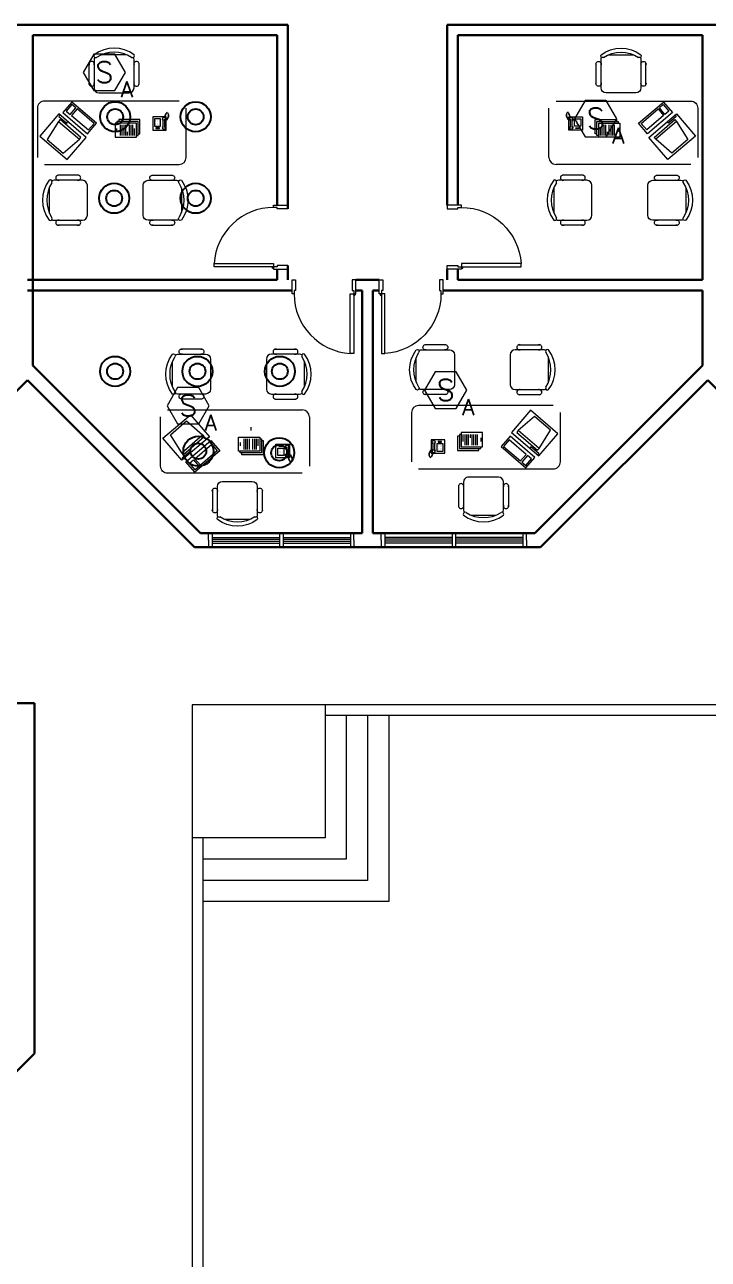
# Model space of a CAD drawing. Extents: x -15 to 31698, y 0 to 29135.
# Drawn here: x 55.76 to 65.41, y 328.85 to 346.27 of the extents above; entities that cross this region are included whole.
import ezdxf
from ezdxf.enums import TextEntityAlignment as Align

# ---------------------------------------------------------------- set-up
doc = ezdxf.new("R2010")
doc.units = 0
doc.header["$LTSCALE"] = 0.15
doc.layers.get('0').update_dxf_attribs({"color": 252})
doc.layers.add('0 ARCH', color=252, linetype='Continuous')
doc.layers.add('0 lum', color=252, linetype='Continuous')
for name, color, linetype, lineweight in [('anal', 252, 'Continuous', 20), ('DOOR', 252, 'Continuous', 20), ('sofa', 252, 'Continuous', 9), ('T-FIRE-B', 4, 'Continuous', 0), ('T-TEXT', 2, 'Continuous', 0), ('wall', 252, 'Continuous', 30)]:
    doc.layers.add(name, color=color, linetype=linetype, lineweight=lineweight)
doc.styles.add('ROMANS', font='ROMANS.shx', dxfattribs={"width": 0.8})

# ---------------------------------------------------------------- blocks, each defined once
blk = doc.blocks.new('5')
at = {"color": 3}
for radius in [0.212, 0.112]:
    blk.add_circle((0, 0, 4), radius, dxfattribs=at)
blk = doc.blocks.new('D90')
at = {"layer": 'DOOR'}
for points in [[(0.03, 0.2), (0.03, 1.04), (0.078, 1.04), (0.078, 0.2)], [(0.03, 0.2), (0, 0.2), (0, 0), (0.05, 0), (0.05, 0.15), (0.03, 0.15)], [(0.87, 0.2), (0.9, 0.2), (0.9, 0), (0.85, 0), (0.85, 0.15), (0.87, 0.15)]]:
    blk.add_lwpolyline(points, close=True, dxfattribs=at)
blk.add_circle((0.02, 0.21), 0.01, dxfattribs=at)
blk.add_arc((0.025, 0.197), 0.845, 0.2218, 86.3889, dxfattribs=at)
blk = doc.blocks.new('CHAIR7')
for p, q in [((5.12, 15.04), (17.88, 15.04)), ((0, 9), (0, -9)), ((20, 12), (3, 12)), ((23, -7.44), (23, 7.44)), ((3, -12), (20, -12)), ((5.12, -15), (17.88, -15))]:
    blk.add_line(p, q)
for centre, radius, start, end in [((5.56, 13.54), 1.56, 73.7398, 286.2602), ((17.44, 13.54), 1.56, 253.7398, 106.2602), ((3, 9), 3, 90, 180), ((20, 9), 3, 62.41556, 90), ((22.34, 11.12), 1.1, 53.30994, 212.02741), ((4.82, 0), 19.64, 327.57575, 32.42425), ((7, 0), 20, 323.1301, 36.8699), ((3, -9), 3, 180, 270), ((5.56, -13.5), 1.56, 73.7398, 286.2602), ((17.44, -13.5), 1.56, 253.7398, 106.2602), ((20, -9), 3, 270, 297.58444), ((22.34, -11.12), 1.1, 147.97259, 306.69006)]:
    blk.add_arc(centre, radius, start, end)
blk = doc.blocks.new('RECTANG')
for p, q in [((1, 1), (0, 1)), ((0, 1), (0, 0)), ((1, 0), (1, 1)), ((0, 0), (1, 0))]:
    blk.add_line(p, q)
blk = doc.blocks.new('IBMAT', base_point=(61, 306))
for p, q in [((75, 307), (75, 306)), ((81, 307), (75, 307)), ((81, 306), (81, 307))]:
    blk.add_line(p, q)
at = {"xscale": 21, "yscale": 17, "zscale": 21}
blk.add_blockref('RECTANG', (61, 306), dxfattribs=at)
blk = doc.blocks.new('KEYBOARD', base_point=(60, 294))
for p, xscale, yscale, zscale in [((60, 294), 19, 8, 19), ((61, 295), 13, 5, 13), ((75, 295), 3, 5, 3)]:
    blk.add_blockref('RECTANG', p, dxfattribs=dict(xscale=xscale, yscale=yscale, zscale=zscale))
blk = doc.blocks.new('FNCOMP')
for p, q in [((-6.64, 16.23), (-8.5, 3.5)), ((6.08, 16.23), (-6.64, 16.23)), ((8, 3.5), (6.08, 16.23)), ((-8.5, 3.5), (-8.5, 2.04)), ((8, 3.5), (-8.5, 3.5)), ((-8.5, 2.04), (8, 2.04)), ((8, 2.04), (8, 3.5))]:
    blk.add_line(p, q)
at = {"xscale": 1.033846153846154, "yscale": 1.033846153846154, "zscale": 1.033846153846154}
for name, p in [('IBMAT', (-10.86, 0)), ('KEYBOARD', (-10.05, -10.5))]:
    blk.add_blockref(name, p, dxfattribs=at)
blk = doc.blocks.new('FNPHONE')
for p, q in [((-9.1, 0.22), (-9.7, 0.02)), ((-8.9, 0.62), (-9.5, 0.42)), ((-8.7, 1.02), (-9.3, 0.82)), ((-8.5, 1.42), (-9.1, 1.22)), ((-8.3, 1.82), (-8.9, 1.62)), ((-7.14, 0.56), (-7.5, -0.58)), ((-7.29, 6.54), (-7.29, 1.54)), ((-6.29, 6.54), (-6.29, 1.54)), ((-3.87, 4.85), (-3.87, 4.85)), ((-3.87, 3.91), (-3.87, 3.91)), ((-3.87, 2.97), (-3.87, 2.97)), ((-3.87, 2.03), (-3.87, 2.03)), ((-2.94, 4.85), (-2.94, 4.85)), ((-2.94, 3.91), (-2.94, 3.91)), ((-2.94, 2.97), (-2.94, 2.97)), ((-2.94, 2.03), (-2.94, 2.03)), ((-2, 4.85), (-2, 4.85)), ((-2, 3.91), (-2, 3.91)), ((-2, 2.97), (-2, 2.97)), ((-2, 2.03), (-2, 2.03)), ((-9.3, -0.18), (-9.9, -0.38)), ((-9.3, -0.58), (-9.9, -0.78)), ((-9.3, -0.98), (-9.9, -1.18)), ((-9.3, -1.38), (-9.9, -1.58)), ((-9.1, -1.78), (-9.7, -1.98)), ((-8.9, -2.18), (-9.5, -2.38)), ((-8.43, -2.46), (-9.03, -2.66)), ((-7.9, -1.98), (-8.5, -2.18)), ((-7.7, -1.58), (-8.3, -1.78)), ((-7.5, -1.18), (-8.1, -1.38)), ((-7.3, -0.78), (-7.9, -0.98))]:
    blk.add_line(p, q)
for centre, start, end in [((-6.79, 6.54), 298.49146, 241.50854), ((-6.79, 1.54), 118.49146, 61.50854)]:
    blk.add_arc(centre, 1.05, start, end)
for p, xscale, yscale, zscale in [((-8.21, 0), 8.20528234483245, 8.104073169521023, 8.20528234483245), ((-4.81, 1.25), 3.75, 4.375, 3.75), ((-4.03, 6.72), 2.03125, 0.46875, 2.03125)]:
    blk.add_blockref('RECTANG', p, dxfattribs=dict(xscale=xscale, yscale=yscale, zscale=zscale))
blk = doc.blocks.new('ARCH')
at = {"layer": 'anal'}
for p, q in [((58.358, 339), (58.358, 339.1)), ((58.408, 339.1), (58.408, 338.9)), ((59.358, 339.1), (59.358, 338.9)), ((59.408, 339.1), (59.408, 338.9)), ((60.358, 339.1), (60.358, 338.9)), ((60.408, 339), (60.408, 339.1)), ((60.792, 339), (60.792, 339.1)), ((62.842, 339.1), (60.792, 339.1)), ((60.842, 339.1), (60.842, 338.9)), ((61.792, 339.1), (61.792, 338.9)), ((61.842, 339.1), (61.842, 338.9)), ((62.792, 339.1), (62.792, 338.9)), ((62.842, 339), (62.842, 339.1)), ((58.358, 339), (58.358, 338.9)), ((58.408, 339.04), (59.358, 339.04)), ((58.408, 339.015), (59.358, 339.015)), ((58.408, 339), (58.408, 338.9)), ((58.408, 338.985), (59.358, 338.985)), ((58.408, 338.96), (59.358, 338.96)), ((59.408, 339.04), (60.358, 339.04)), ((59.408, 339.015), (60.358, 339.015)), ((59.408, 338.985), (60.358, 338.985)), ((59.408, 338.96), (60.358, 338.96)), ((60.358, 339), (60.358, 338.9)), ((60.408, 339), (60.408, 338.9)), ((60.792, 339), (60.792, 338.9)), ((62.842, 338.9), (60.792, 338.9)), ((61.792, 339.04), (60.842, 339.04)), ((61.792, 339.015), (60.842, 339.015)), ((60.842, 339), (60.842, 338.9)), ((61.792, 338.985), (60.842, 338.985)), ((61.792, 338.96), (60.842, 338.96)), ((62.792, 339.04), (61.842, 339.04)), ((62.792, 339.015), (61.842, 339.015)), ((62.792, 338.985), (61.842, 338.985)), ((62.792, 338.96), (61.842, 338.96)), ((62.792, 339), (62.792, 338.9)), ((62.842, 339), (62.842, 338.9)), ((96.525, 336.675), (58.125, 336.675)), ((58.125, 336.675), (58.125, 329.4)), ((60, 336.675), (60, 335.4)), ((96.675, 336.525), (60, 336.525)), ((60.3, 336.525), (60.3, 335.4)), ((60.6, 336.525), (60.6, 335.4)), ((60.9, 336.525), (60.9, 335.4)), ((60, 335.4), (60, 334.8)), ((60.3, 335.4), (60.3, 334.5)), ((60.6, 335.4), (60.6, 334.2)), ((60.9, 335.4), (60.9, 333.9)), ((60, 334.8), (58.125, 334.8)), ((58.275, 334.8), (58.275, 329.4)), ((60.3, 334.5), (58.275, 334.5)), ((60.6, 334.2), (58.275, 334.2)), ((60.9, 333.9), (58.275, 333.9)), ((58.125, 329.4), (58.125, 327.075)), ((58.275, 329.4), (58.275, 326.925))]:
    blk.add_line(p, q, dxfattribs=at)
at = {"layer": 'sofa'}
for p, q in [((58.041, 344.403), (58.041, 345.098)), ((63.159, 344.403), (63.159, 345.098)), ((56.041, 344.303), (57.941, 344.303)), ((65.159, 344.303), (63.259, 344.303)), ((65.159, 344.303), (63.259, 344.303)), ((57.779, 340.839), (59.679, 340.839)), ((61.22, 340.801), (61.22, 340.106)), ((63.22, 340.901), (61.32, 340.901)), ((59.779, 340.739), (59.779, 340.045))]:
    blk.add_line(p, q, dxfattribs=at)
for points in [[(57.941, 345.198), (56.041, 345.198, 0.414214), (55.941, 345.098), (55.941, 344.403)], [(63.259, 345.198), (65.159, 345.198, -0.414214), (65.259, 345.098), (65.259, 344.403)], [(61.32, 340.006), (63.22, 340.006, 0.414214), (63.32, 340.106), (63.32, 340.801)], [(59.679, 339.945), (57.779, 339.945, -0.414214), (57.679, 340.045), (57.679, 340.739)]]:
    blk.add_lwpolyline(points, format="xyb", dxfattribs=at)
for points in [[(57.039, 344.686), (57.339, 344.686), (57.339, 344.886), (57.039, 344.886), (57.039, 344.686)], [(57.339, 344.711), (57.364, 344.711), (57.364, 344.911), (57.064, 344.911), (57.064, 344.886)], [(57.064, 344.761), (57.064, 344.811)], [(57.364, 344.736), (57.389, 344.736), (57.389, 344.936), (57.089, 344.936), (57.089, 344.911)], [(57.114, 344.711), (57.114, 344.861)], [(57.139, 344.711), (57.139, 344.861)], [(57.164, 344.711), (57.164, 344.861)], [(57.189, 344.711), (57.189, 344.861)], [(57.239, 344.711), (57.239, 344.861)], [(57.264, 344.711), (57.264, 344.861)], [(57.289, 344.711), (57.289, 344.861)], [(57.314, 344.711), (57.314, 344.811)], [(63.836, 344.736), (63.811, 344.736), (63.811, 344.936), (64.111, 344.936), (64.111, 344.911)], [(63.861, 344.711), (63.836, 344.711), (63.836, 344.911), (64.136, 344.911), (64.136, 344.886)], [(64.161, 344.686), (63.861, 344.686), (63.861, 344.886), (64.161, 344.886), (64.161, 344.686)], [(63.886, 344.711), (63.886, 344.811)], [(63.911, 344.711), (63.911, 344.861)], [(63.936, 344.711), (63.936, 344.861)], [(63.961, 344.711), (63.961, 344.861)], [(64.011, 344.711), (64.011, 344.861)], [(64.036, 344.711), (64.036, 344.861)], [(64.061, 344.711), (64.061, 344.861)], [(64.086, 344.711), (64.086, 344.861)], [(64.136, 344.761), (64.136, 344.811)], [(57.214, 344.711), (57.214, 344.761)], [(63.986, 344.711), (63.986, 344.761)], [(58.778, 340.456), (59.078, 340.456), (59.078, 340.256), (58.778, 340.256), (58.778, 340.456)], [(58.953, 340.597), (58.953, 340.547)], [(61.896, 340.468), (61.871, 340.468), (61.871, 340.268), (62.171, 340.268), (62.171, 340.293)], [(61.921, 340.493), (61.896, 340.493), (61.896, 340.293), (62.196, 340.293), (62.196, 340.318)], [(62.221, 340.518), (61.921, 340.518), (61.921, 340.318), (62.221, 340.318), (62.221, 340.518)], [(61.946, 340.493), (61.946, 340.393)], [(61.971, 340.493), (61.971, 340.343)], [(61.996, 340.493), (61.996, 340.343)], [(62.021, 340.493), (62.021, 340.343)], [(62.046, 340.493), (62.046, 340.443)], [(62.071, 340.493), (62.071, 340.343)], [(62.096, 340.493), (62.096, 340.343)], [(62.121, 340.493), (62.121, 340.343)], [(62.146, 340.493), (62.146, 340.343)], [(62.196, 340.443), (62.196, 340.393)], [(59.078, 340.431), (59.103, 340.431), (59.103, 340.231), (58.803, 340.231), (58.803, 340.256)], [(58.803, 340.381), (58.803, 340.331)], [(59.103, 340.406), (59.128, 340.406), (59.128, 340.206), (58.828, 340.206), (58.828, 340.231)], [(58.853, 340.431), (58.853, 340.281)], [(58.878, 340.431), (58.878, 340.281)], [(58.903, 340.431), (58.903, 340.281)], [(58.928, 340.431), (58.928, 340.281)], [(58.978, 340.431), (58.978, 340.281)], [(59.003, 340.431), (59.003, 340.281)], [(59.028, 340.431), (59.028, 340.281)], [(59.053, 340.431), (59.053, 340.331)]]:
    blk.add_lwpolyline(points, dxfattribs=at)
for centre, start, end in [((57.941, 344.403), 270, 0), ((63.259, 344.403), 180, 270), ((63.259, 344.403), 180, 270), ((59.679, 340.739), 0, 90), ((61.32, 340.801), 90, 180)]:
    blk.add_arc(centre, 0.1, start, end, dxfattribs=at)
at = {"layer": 'wall'}
for p, q in [((53.325, 346.275), (55.875, 346.275)), ((59.475, 346.275), (55.8, 346.275)), ((59.475, 346.275), (59.475, 343.676)), ((69.075, 346.275), (61.725, 346.275)), ((61.725, 346.275), (61.725, 343.726)), ((55.875, 341.466), (55.875, 346.125)), ((59.325, 346.125), (55.875, 346.125)), ((59.325, 346.125), (59.325, 343.726)), ((61.875, 346.125), (61.875, 343.726)), ((65.325, 346.125), (61.875, 346.125)), ((65.325, 346.125), (65.325, 342.675)), ((59.475, 342.876), (59.475, 342.675)), ((59.325, 342.826), (59.325, 342.675)), ((61.725, 342.826), (61.725, 342.675)), ((61.875, 342.826), (61.875, 342.675)), ((59.325, 342.675), (55.8, 342.675)), ((60.766, 342.675), (60.434, 342.675)), ((65.325, 342.675), (61.875, 342.675)), ((59.534, 342.525), (55.8, 342.525)), ((60.525, 342.525), (60.434, 342.525)), ((60.525, 342.525), (60.525, 339.1)), ((60.675, 342.525), (60.675, 339.1)), ((60.766, 342.525), (60.675, 342.525)), ((65.325, 342.525), (61.666, 342.525)), ((65.325, 342.525), (65.325, 341.466)), ((58.241, 339.1), (55.875, 341.466)), ((65.325, 341.466), (62.959, 339.1)), ((55.8, 341.259), (53.5, 338.959)), ((55.8, 341.259), (53.541, 339)), ((58.159, 338.9), (55.8, 341.259)), ((65.4, 341.259), (63.041, 338.9)), ((67.759, 338.9), (65.4, 341.259)), ((60.525, 339.1), (58.241, 339.1)), ((62.959, 339.1), (60.675, 339.1)), ((63.041, 338.9), (58.159, 338.9)), ((55.9, 336.7), (53.5, 336.7)), ((55.9, 336.7), (55.9, 331.759)), ((55.9, 331.759), (53.441, 329.3))]:
    blk.add_line(p, q, dxfattribs=at)
at = {"layer": 'DOOR'}
for p, rotation in [((59.475, 342.826), 90), ((60.434, 342.675), 180)]:
    blk.add_blockref('D90', p, dxfattribs=dict(at, rotation=rotation))
at = {"layer": 'DOOR', "xscale": -1}
for p, rotation in [((61.725, 342.826), 270), ((60.766, 342.675), 180)]:
    blk.add_blockref('D90', p, dxfattribs=dict(at, rotation=rotation))
at = {"layer": 'sofa'}
for name, p, xscale, yscale, zscale, rotation in [('CHAIR7', (57.024, 345.312), 0.0234375, 0.0234375, 0.0234375, 90), ('CHAIR7', (64.176, 345.312), -0.0234375, 0.0234375, 0.0234375, 270), ('FNCOMP', (56.436, 344.85), 0.02343749999997079, 0.02343749999997079, 0.02343749999997079, 139.3987053547845), ('FNCOMP', (64.764, 344.85), -0.02343749999997079, 0.0234375, 0.0234375, 220.6012946452155), ('FNPHONE', (57.568, 344.977), 0.0234375, 0.0234375, 0.0234375, 180), ('FNPHONE', (63.632, 344.977), -0.0234375, 0.0234375, 0.0234375, 180), ('CHAIR7', (56.647, 343.798), 0.0234375, 0.0234375, 0.0234375, 180), ('CHAIR7', (57.434, 343.798), -0.0234375, 0.0234375, 0.0234375, 180), ('CHAIR7', (63.766, 343.798), 0.0234375, 0.0234375, 0.0234375, 180), ('CHAIR7', (64.553, 343.798), -0.0234375, 0.0234375, 0.0234375, 180), ('FNCOMP', (62.824, 340.355), 0.02343749999997079, 0.02343749999997079, 0.02343749999997079, 319.3987053547845), ('FNCOMP', (58.175, 340.293), -0.02343749999997079, 0.0234375, 0.0234375, 40.60129464521547), ('CHAIR7', (58.763, 339.83), -0.0234375, 0.0234375, 0.0234375, 90), ('CHAIR7', (62.236, 339.892), 0.0234375, 0.0234375, 0.0234375, 270)]:
    blk.add_blockref(name, p, dxfattribs=dict(at, xscale=xscale, yscale=yscale, zscale=zscale, rotation=rotation))
at = {"layer": 'sofa', "yscale": 0.0234375, "zscale": 0.0234375}
for name, p, xscale in [('CHAIR7', (58.386, 341.344), -0.0234375), ('CHAIR7', (59.173, 341.344), 0.0234375), ('CHAIR7', (61.826, 341.406), -0.0234375), ('CHAIR7', (62.613, 341.406), 0.0234375), ('FNPHONE', (59.307, 340.165), -0.0234375), ('FNPHONE', (61.692, 340.227), 0.0234375)]:
    blk.add_blockref(name, p, dxfattribs=dict(at, xscale=xscale))
blk = doc.blocks.new('SA-F')
blk.add_lwpolyline([(200, 0), (100, 173), (-100, 173), (-200, 0), (-100, -173), (100, -173)], close=True)
at = {"layer": 'T-TEXT', "style": 'ROMANS'}
blk.add_attdef('S', text='', height=200, dxfattribs=at).set_placement((0, 0, 0), align=Align.MIDDLE)
blk.add_attdef('A', text='', height=150, dxfattribs=at).set_placement((215, -161), align=Align.MIDDLE_CENTER)

msp = doc.modelspace()

# ---------------------------------------------------------------- block references
at = {"layer": '0 ARCH', "color": 2}
msp.add_blockref('ARCH', (0, 0), dxfattribs=at)
at = {"layer": '0 lum'}
for p in [(57.039, 344.975, 3.494), (57.039, 344.975, 3.494), (57.039, 344.975, 3.494), (57.039, 344.975, 3.494), (58.175, 344.975, 3.494), (58.175, 344.975, 3.494), (58.175, 344.975, 3.494), (58.175, 344.975, 3.494), (57.025, 343.825, 3.494), (57.025, 343.825, 3.494), (57.025, 343.825, 3.494), (57.025, 343.825, 3.494), (58.175, 343.825, 3.494), (58.175, 343.825, 3.494), (58.175, 343.825, 3.494), (58.175, 343.825, 3.494), (57.038, 341.383, 3.494), (57.038, 341.383, 3.494), (57.038, 341.383, 3.494), (57.038, 341.383, 3.494), (58.2, 341.383, 3.494), (58.2, 341.383, 3.494), (58.2, 341.383, 3.494), (58.2, 341.383, 3.494), (59.363, 341.383, 3.494), (59.363, 341.383, 3.494), (59.363, 341.383, 3.494), (59.363, 341.383, 3.494), (58.213, 340.256, 3.494), (58.213, 340.256, 3.494), (58.213, 340.256, 3.494), (58.213, 340.256, 3.494), (59.354, 340.234, 3.494), (59.354, 340.234, 3.494), (59.354, 340.234, 3.494), (59.354, 340.234, 3.494)]:
    msp.add_blockref('5', p, dxfattribs=at)
at = {"layer": 'T-FIRE-B', "xscale": 0.001487761816891826, "yscale": 0.001487761816891826, "zscale": 0.001487761816891826}
for p in [(56.885, 345.602), (63.819, 344.948), (61.702, 341.118), (58.069, 340.898)]:
    msp.add_blockref('SA-F', p, dxfattribs=at).add_auto_attribs({'S': 'S', 'A': 'A'})

doc.saveas('drawing.dxf')
